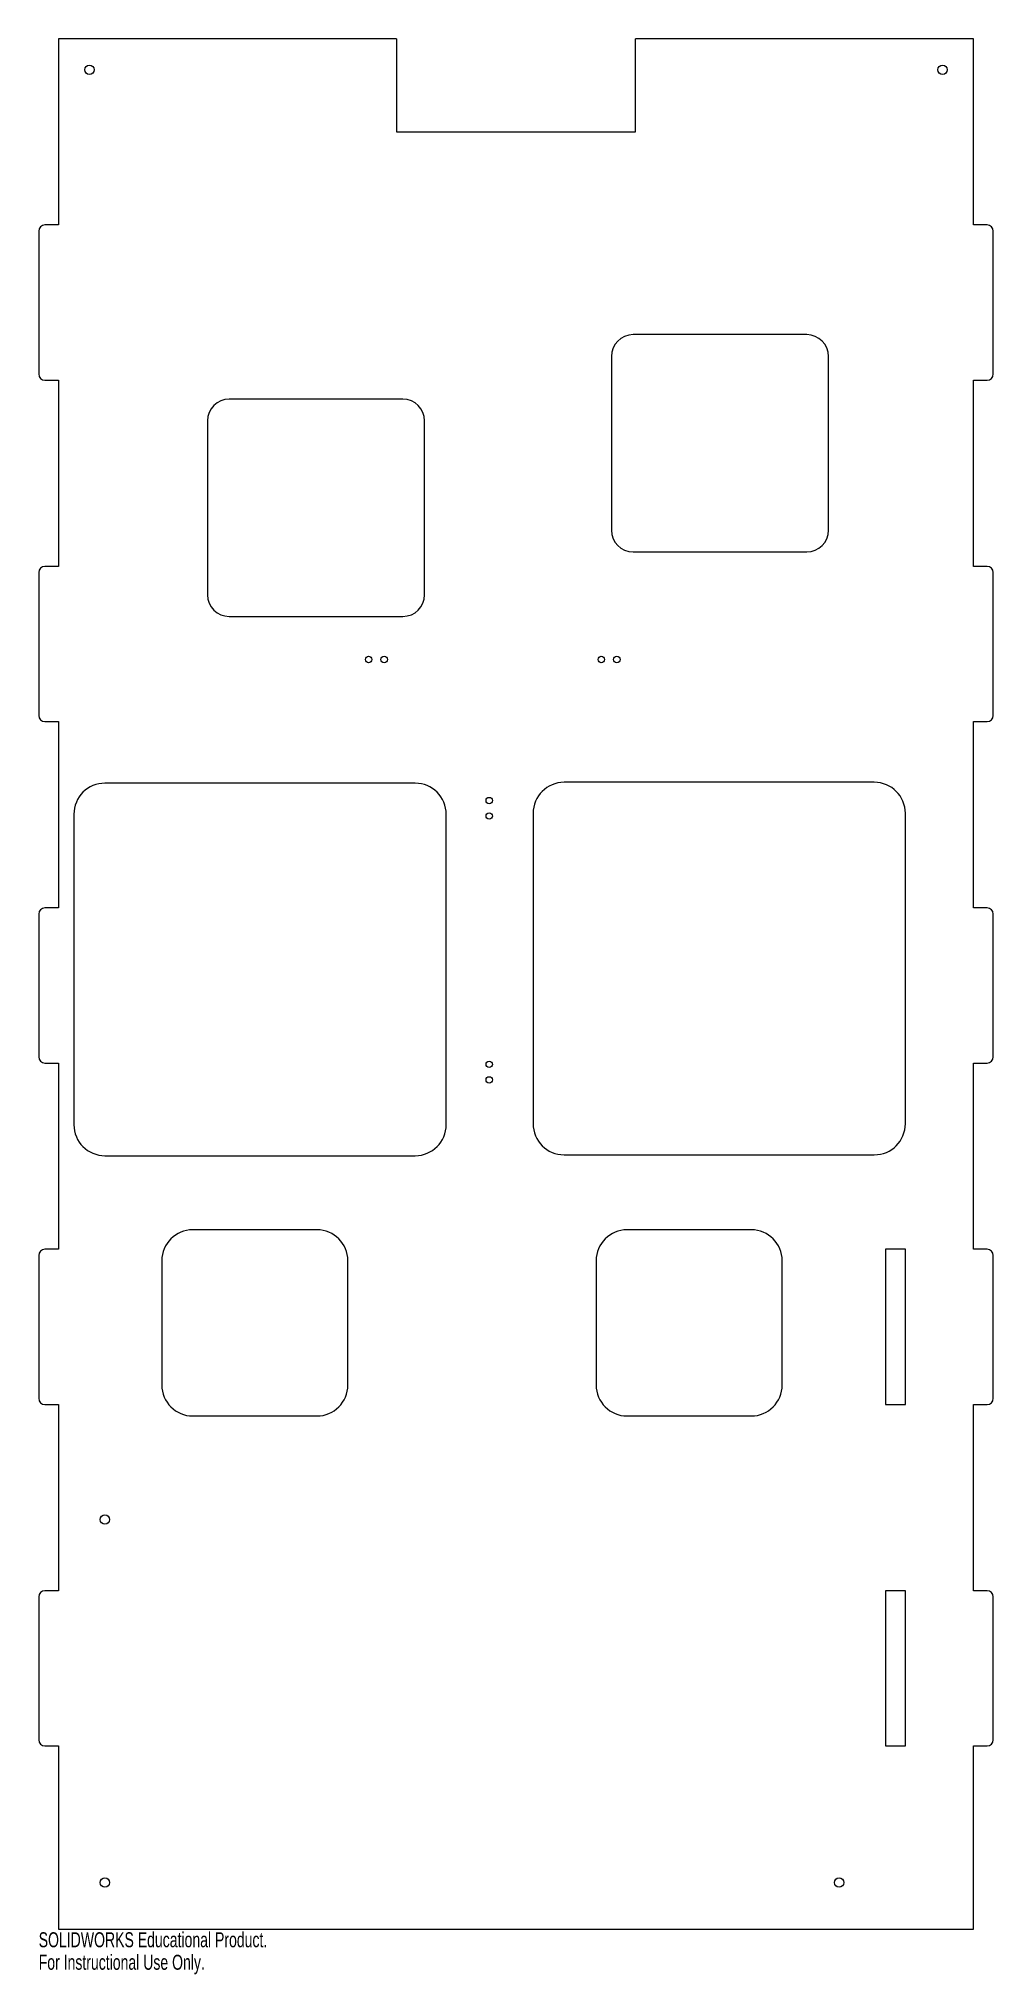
# Model space of a CAD drawing. Header units: millimetres. Extents: x -6 to 301, y -15 to 609.
import ezdxf

# ---------------------------------------------------------------- set-up
doc = ezdxf.new("R2010")
doc.units = ezdxf.units.MM
doc.styles.add('SLDTEXTSTYLE0', font='TXT', dxfattribs={"width": 0.7})

msp = doc.modelspace()

# ---------------------------------------------------------------- linework, layer by layer
at = {"color": 7, "linetype": 'Continuous', "lineweight": 25}
for p, q in [((109, 609), (0, 609)), ((0, 609), (0, 549)), ((109, 609), (109, 579)), ((295, 609), (186, 609)), ((186, 579), (186, 609)), ((295, 549), (295, 609)), ((109, 579), (186, 579)), ((0, 549), (-4.35, 549)), ((299.35, 549), (295, 549)), ((-6.35, 547), (-6.35, 501)), ((301.35, 501), (301.35, 547)), ((241.23, 513.66), (185.23, 513.66)), ((178.23, 506.66), (178.23, 450.66)), ((248.23, 450.66), (248.23, 506.66)), ((-4.35, 499), (0, 499)), ((0, 499), (0, 439)), ((295, 439), (295, 499)), ((295, 499), (299.35, 499)), ((111.04, 492.88), (55.04, 492.88)), ((48.04, 485.88), (48.04, 429.88)), ((118.04, 429.88), (118.04, 485.88)), ((185.23, 443.66), (241.23, 443.66)), ((-6.35, 437), (-6.35, 391)), ((0, 439), (-4.35, 439)), ((299.35, 439), (295, 439)), ((301.35, 391), (301.35, 437)), ((55.04, 422.88), (111.04, 422.88)), ((-4.35, 389), (0, 389)), ((0, 389), (0, 329)), ((295, 329), (295, 389)), ((295, 389), (299.35, 389)), ((115, 369.15), (15, 369.15)), ((263, 369.45), (163, 369.45)), ((5, 359.15), (5, 259.15)), ((125, 259.15), (125, 359.15)), ((153, 359.45), (153, 259.45)), ((273, 259.45), (273, 359.45)), ((-6.35, 327), (-6.35, 281)), ((0, 329), (-4.35, 329)), ((299.35, 329), (295, 329)), ((301.35, 281), (301.35, 327)), ((-4.35, 279), (0, 279)), ((0, 279), (0, 219)), ((295, 219), (295, 279)), ((295, 279), (299.35, 279)), ((163, 249.45), (263, 249.45)), ((15, 249.15), (115, 249.15)), ((83.33, 225.3), (43.33, 225.3)), ((223.32, 225.3), (183.32, 225.3)), ((0, 219), (-4.35, 219)), ((266.65, 219), (266.65, 169)), ((273, 219), (266.65, 219)), ((273, 169), (273, 219)), ((299.35, 219), (295, 219)), ((-6.35, 217), (-6.35, 171)), ((33.33, 215.3), (33.33, 175.3)), ((93.33, 175.3), (93.33, 215.3)), ((173.32, 215.3), (173.32, 175.3)), ((233.32, 175.3), (233.32, 215.3)), ((301.35, 171), (301.35, 217)), ((-4.35, 169), (0, 169)), ((0, 169), (0, 109)), ((266.65, 169), (273, 169)), ((295, 109), (295, 169)), ((295, 169), (299.35, 169)), ((43.33, 165.3), (83.33, 165.3)), ((183.32, 165.3), (223.32, 165.3)), ((-6.35, 107), (-6.35, 61)), ((0, 109), (-4.35, 109)), ((266.65, 109), (266.65, 59)), ((273, 109), (266.65, 109)), ((273, 59), (273, 109)), ((299.35, 109), (295, 109)), ((301.35, 61), (301.35, 107)), ((-4.35, 59), (0, 59)), ((0, 59), (0, 0)), ((266.65, 59), (273, 59)), ((295, 0), (295, 59)), ((295, 59), (299.35, 59)), ((0, 0), (295, 0))]:
    msp.add_line(p, q, dxfattribs=at)
for centre, radius in [((10, 599), 1.5), ((285, 599), 1.5), ((100, 409), 1.03), ((105, 409), 1.03), ((175, 409), 1.03), ((180, 409), 1.03), ((138.87, 363.58), 1.02), ((138.87, 358.58), 1.02), ((138.87, 278.58), 1.02), ((138.87, 273.58), 1.03), ((15, 131.93), 1.5), ((15, 15), 1.5), ((251.65, 15), 1.5)]:
    msp.add_circle(centre, radius, dxfattribs=at)
for centre, radius, start, end in [((-4.35, 547), 2, 90, 180), ((299.35, 547), 2, 0, 90), ((185.23, 506.66), 7, 90, 180), ((241.23, 506.66), 7, 0, 90), ((-4.35, 501), 2, 180, 270), ((299.35, 501), 2, 270, 0), ((55.04, 485.88), 7, 90, 180), ((111.04, 485.88), 7, 0, 90), ((185.23, 450.66), 7, 180, 270), ((241.23, 450.66), 7, 270, 0), ((-4.35, 437), 2, 90, 180), ((299.35, 437), 2, 0, 90), ((55.04, 429.88), 7, 180, 270), ((111.04, 429.88), 7, 270, 0), ((-4.35, 391), 2, 180, 270), ((299.35, 391), 2, 270, 0), ((15, 359.15), 10, 90, 180), ((115, 359.15), 10, 0, 90), ((163, 359.45), 10, 90, 180), ((263, 359.45), 10, 0, 90), ((-4.35, 327), 2, 90, 180), ((299.35, 327), 2, 0, 90), ((-4.35, 281), 2, 180, 270), ((299.35, 281), 2, 270, 0), ((15, 259.15), 10, 180, 270), ((115, 259.15), 10, 270, 0), ((163, 259.45), 10, 180, 270), ((263, 259.45), 10, 270, 0), ((43.33, 215.3), 10, 90, 180), ((83.33, 215.3), 10, 0, 90), ((183.32, 215.3), 10, 90, 180), ((223.32, 215.3), 10, 0, 90), ((-4.35, 217), 2, 90, 180), ((299.35, 217), 2, 0, 90), ((43.33, 175.3), 10, 180, 270), ((83.33, 175.3), 10, 270, 0), ((183.32, 175.3), 10, 180, 270), ((223.32, 175.3), 10, 270, 0), ((-4.35, 171), 2, 180, 270), ((299.35, 171), 2, 270, 0), ((-4.35, 107), 2, 90, 180), ((299.35, 107), 2, 0, 90), ((-4.35, 61), 2, 180, 270), ((299.35, 61), 2, 270, 0)]:
    msp.add_arc(centre, radius, start, end, dxfattribs=at)

# ---------------------------------------------------------------- texts
at = {"color": 7, "linetype": 'Continuous', "char_height": 4.8336, "attachment_point": 1, "style": 'SLDTEXTSTYLE0'}
for s, insert in [('SOLIDWORKS Educational Product.', (-6.35, -1.02)), ('For Instructional Use Only.', (-6.35, -8.27))]:
    msp.add_mtext(s, dxfattribs=dict(at, insert=insert))

doc.saveas('drawing.dxf')
